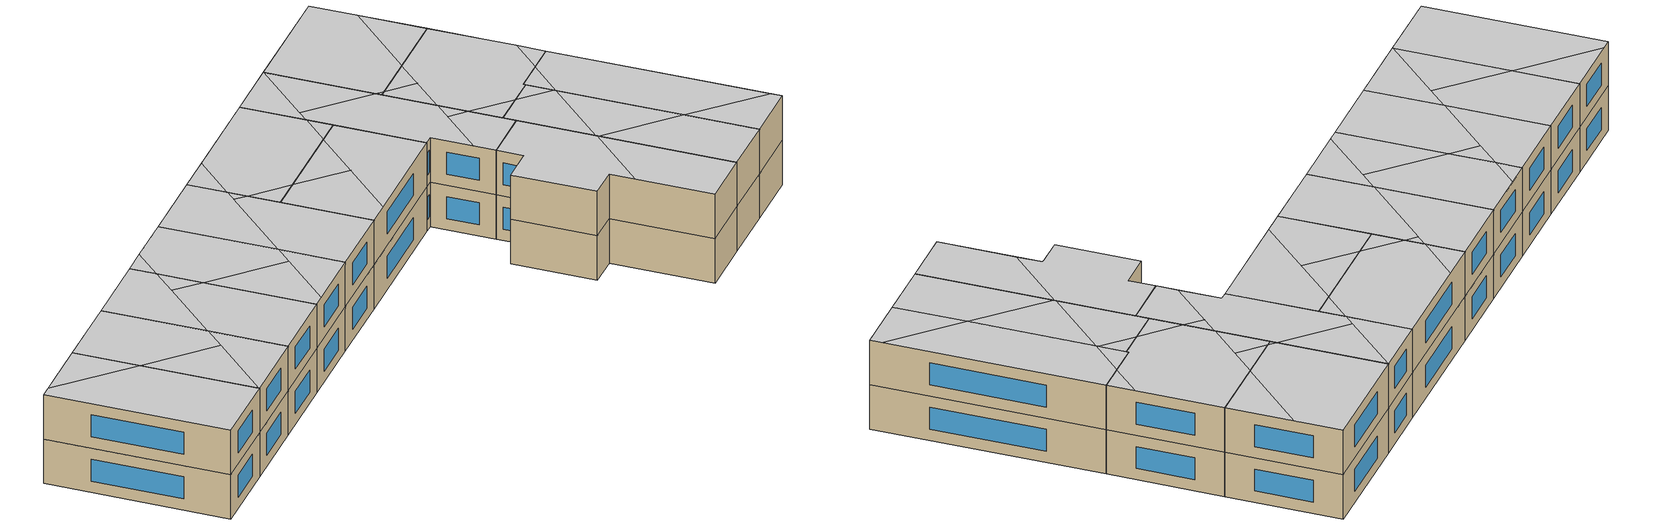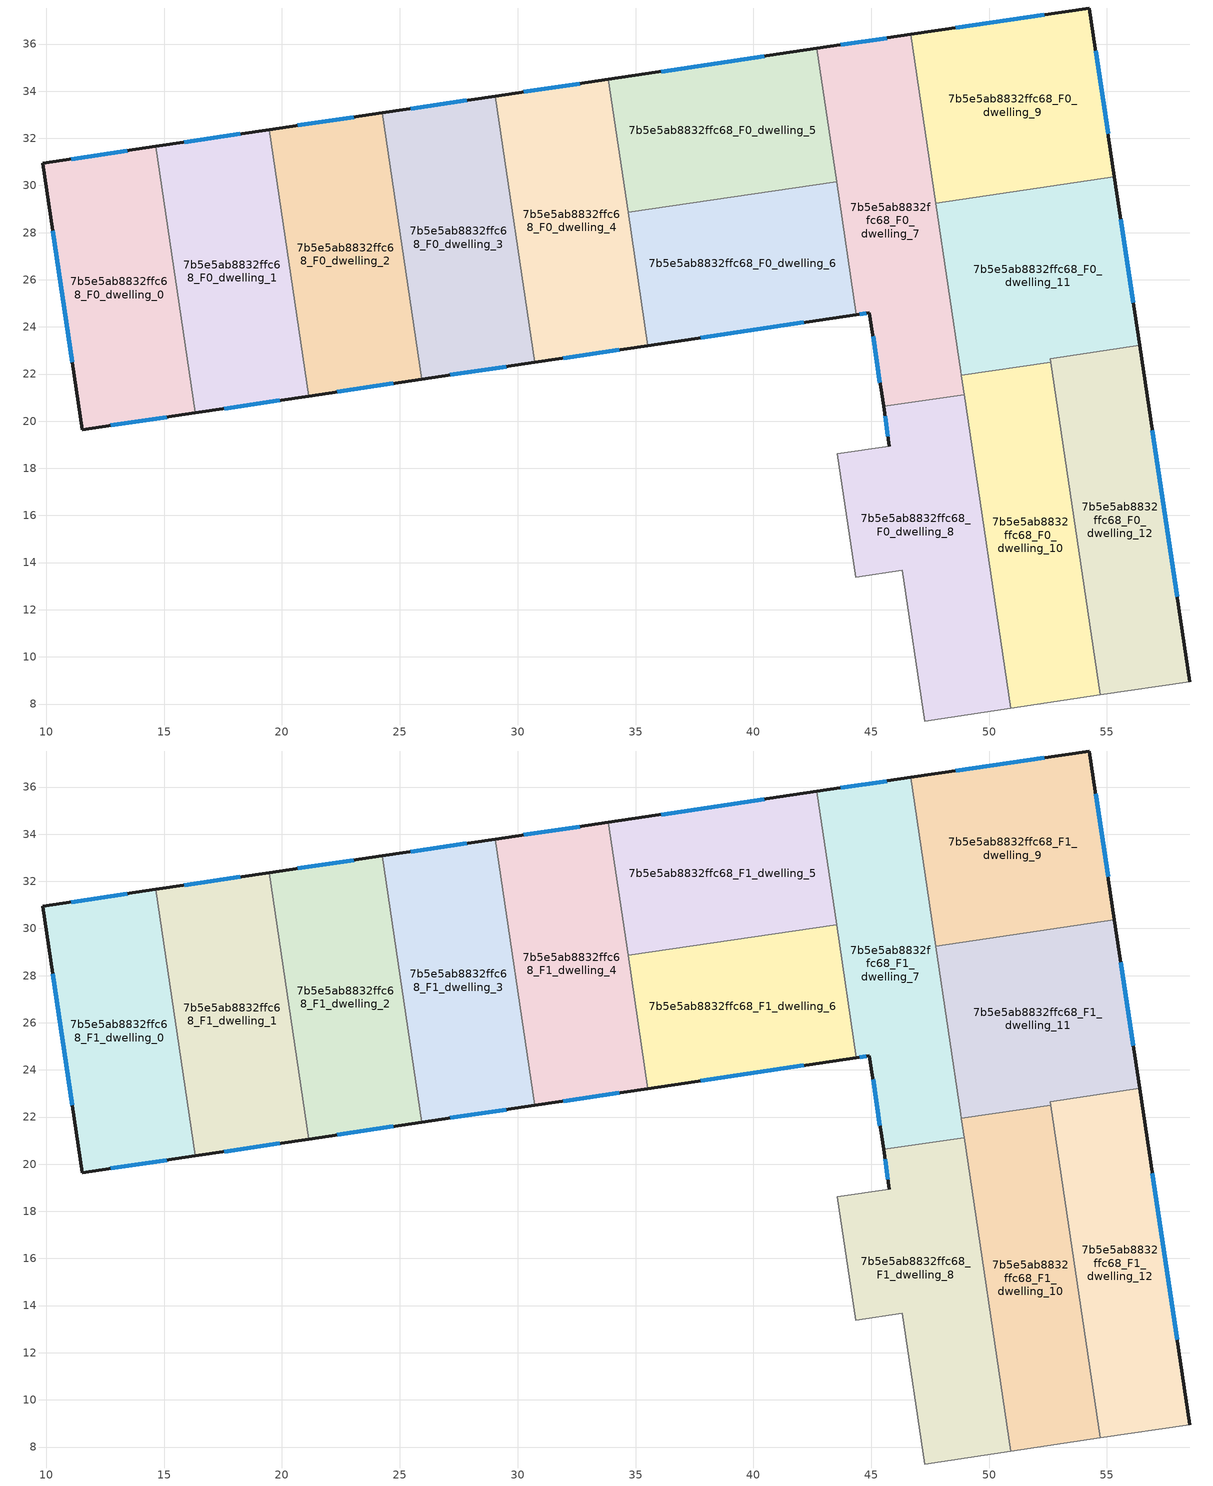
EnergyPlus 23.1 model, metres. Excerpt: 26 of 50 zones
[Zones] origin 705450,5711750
7b5e5ab8832ffc68_F0_dwelling_0
 floor ground (EU_floor_Construction): 14.65,31.66 16.33,20.35 11.53,19.64 9.85,30.94 z0
 wall outside (EU_wall_Construction): 14.65,31.66 9.85,30.94 11.53,19.64 16.33,20.35 z0:3
 wall to 7b5e5ab8832ffc68_F0_dwelling_1 (EU_wall_Construction): 16.33,20.35 14.65,31.66 z0:3
 window (EU_Window_Construction): 12.74,19.82 15.11,20.17 / 10.27,28.09 11.1,22.5 / 13.44,31.47 11.06,31.12 z0.76:2.24
7b5e5ab8832ffc68_F0_dwelling_1
 floor ground (EU_floor_Construction): 19.45,32.37 21.13,21.07 16.33,20.35 14.65,31.66 z0
 wall outside (EU_wall_Construction): 16.33,20.35 21.13,21.07 / 19.45,32.37 14.65,31.66 z0:3
 wall to 7b5e5ab8832ffc68_F0_dwelling_2 (EU_wall_Construction): 21.13,21.07 19.45,32.37 z0:3
 window (EU_Window_Construction): 17.54,20.53 19.91,20.89 / 18.24,32.19 15.86,31.84 z0.76:2.24
7b5e5ab8832ffc68_F0_dwelling_10
 floor ground (EU_floor_Construction): 52.61,22.51 54.71,8.38 50.91,7.82 48.82,21.95 z0
 wall adiabatic (EU_wall_Construction): 50.91,7.82 54.71,8.38 z0:3
 wall to 7b5e5ab8832ffc68_F0_dwelling_8 (EU_wall_Construction): 48.94,21.13 50.91,7.82 z0:3
 wall to 7b5e5ab8832ffc68_F0_dwelling_11 (EU_wall_Construction): 52.61,22.51 48.82,21.95 z0:3
 wall to 7b5e5ab8832ffc68_F0_dwelling_12 (EU_wall_Construction): 54.71,8.38 52.61,22.51 z0:3
 wall to 7b5e5ab8832ffc68_F0_dwelling_7 (EU_wall_Construction): 48.82,21.95 48.94,21.13 z0:3
7b5e5ab8832ffc68_F0_dwelling_11
 floor ground (EU_floor_Construction): 55.32,30.38 56.39,23.22 52.59,22.66 52.61,22.51 48.82,21.95 47.73,29.25 z0
 wall outside (EU_wall_Construction): 56.39,23.22 55.32,30.38 z0:3
 wall to 7b5e5ab8832ffc68_F0_dwelling_12 (EU_wall_Construction): 52.61,22.51 52.59,22.66 56.39,23.22 z0:3
 wall to 7b5e5ab8832ffc68_F0_dwelling_7 (EU_wall_Construction): 47.74,29.25 48.79,22.12 / 48.79,22.11 48.82,21.95 z0:3
 wall to 7b5e5ab8832ffc68_F0_dwelling_9 (EU_wall_Construction): 55.32,30.38 47.73,29.25 z0:3
 window (EU_Window_Construction): 56.12,25.03 55.59,28.57 z0.76:2.24
7b5e5ab8832ffc68_F0_dwelling_12
 floor ground (EU_floor_Construction): 56.39,23.22 58.52,8.95 54.71,8.38 52.59,22.66 z0
 wall outside (EU_wall_Construction): 58.52,8.95 56.39,23.22 z0:3
 wall adiabatic (EU_wall_Construction): 54.71,8.38 58.52,8.95 z0:3
 window (EU_Window_Construction): 57.98,12.56 56.93,19.61 z0.76:2.24
7b5e5ab8832ffc68_F0_dwelling_2
 floor ground (EU_floor_Construction): 24.25,33.08 25.93,21.78 21.13,21.07 19.45,32.37 z0
 wall outside (EU_wall_Construction): 21.13,21.07 25.93,21.78 / 24.25,33.08 19.45,32.37 z0:3
 wall to 7b5e5ab8832ffc68_F0_dwelling_3 (EU_wall_Construction): 25.93,21.78 24.25,33.08 z0:3
 window (EU_Window_Construction): 22.34,21.25 24.71,21.6 / 23.04,32.9 20.66,32.55 z0.76:2.24
7b5e5ab8832ffc68_F0_dwelling_3
 floor ground (EU_floor_Construction): 29.05,33.79 30.73,22.49 25.93,21.78 24.25,33.08 z0
 wall outside (EU_wall_Construction): 25.93,21.78 30.73,22.49 / 29.05,33.79 24.25,33.08 z0:3
 wall to 7b5e5ab8832ffc68_F0_dwelling_4 (EU_wall_Construction): 30.73,22.49 29.05,33.79 z0:3
 window (EU_Window_Construction): 27.14,21.96 29.51,22.31 / 27.84,33.61 25.46,33.26 z0.76:2.24
7b5e5ab8832ffc68_F0_dwelling_4
 floor ground (EU_floor_Construction): 33.85,34.5 35.53,23.21 30.73,22.49 29.05,33.79 z0
 wall outside (EU_wall_Construction): 30.73,22.49 35.53,23.21 / 33.85,34.5 29.05,33.79 z0:3
 wall to 7b5e5ab8832ffc68_F0_dwelling_6 (EU_wall_Construction): 35.53,23.21 34.69,28.86 z0:3
 wall to 7b5e5ab8832ffc68_F0_dwelling_5 (EU_wall_Construction): 34.69,28.86 33.85,34.5 z0:3
 window (EU_Window_Construction): 31.94,22.67 34.32,23.03 / 32.64,34.32 30.27,33.97 z0.76:2.24
7b5e5ab8832ffc68_F0_dwelling_5
 floor ground (EU_floor_Construction): 42.69,35.82 43.53,30.17 34.69,28.86 33.85,34.5 z0
 wall outside (EU_wall_Construction): 42.69,35.82 33.85,34.5 z0:3
 wall to 7b5e5ab8832ffc68_F0_dwelling_6 (EU_wall_Construction): 34.69,28.86 43.53,30.17 z0:3
 wall to 7b5e5ab8832ffc68_F0_dwelling_7 (EU_wall_Construction): 43.53,30.17 42.69,35.82 z0:3
 window (EU_Window_Construction): 40.46,35.48 36.09,34.84 z0.76:2.24
7b5e5ab8832ffc68_F0_dwelling_6
 floor ground (EU_floor_Construction): 43.53,30.17 44.37,24.52 35.53,23.21 34.69,28.86 z0
 wall outside (EU_wall_Construction): 35.53,23.21 44.37,24.52 z0:3
 wall to 7b5e5ab8832ffc68_F0_dwelling_7 (EU_wall_Construction): 44.37,24.52 43.53,30.17 z0:3
 window (EU_Window_Construction): 37.76,23.54 42.14,24.19 z0.76:2.24
7b5e5ab8832ffc68_F0_dwelling_7
 floor ground (EU_floor_Construction): 46.67,36.41 48.94,21.13 45.52,20.62 44.93,24.6 44.37,24.52 42.69,35.82 z0
 wall outside (EU_wall_Construction): 44.37,24.52 44.93,24.6 45.52,20.62 / 46.67,36.41 42.69,35.82 z0:3
 wall to 7b5e5ab8832ffc68_F0_dwelling_8 (EU_wall_Construction): 45.52,20.62 48.94,21.13 z0:3
 wall to 7b5e5ab8832ffc68_F0_dwelling_9 (EU_wall_Construction): 47.73,29.25 46.67,36.41 z0:3
 window (EU_Window_Construction): 45.08,23.6 45.37,21.63 / 44.51,24.54 44.79,24.58 / 45.67,36.26 43.7,35.96 z0.76:2.24
7b5e5ab8832ffc68_F0_dwelling_8
 floor ground (EU_floor_Construction): 48.94,21.13 50.91,7.82 47.26,7.28 46.31,13.68 44.34,13.39 43.56,18.62 45.77,18.95 45.52,20.62 z0
 wall outside (EU_wall_Construction): 45.52,20.62 45.77,18.95 z0:3
 wall adiabatic (EU_wall_Construction): 45.77,18.95 43.56,18.62 44.34,13.39 46.31,13.68 47.26,7.28 50.91,7.82 z0:3
 window (EU_Window_Construction): 45.59,20.2 45.71,19.37 z0.76:2.24
7b5e5ab8832ffc68_F0_dwelling_9
 floor ground (EU_floor_Construction): 54.25,37.53 55.32,30.38 47.73,29.25 46.67,36.41 z0
 wall outside (EU_wall_Construction): 55.32,30.38 54.25,37.53 46.67,36.41 z0:3
 window (EU_Window_Construction): 55.05,32.19 54.52,35.72 / 52.34,37.25 48.59,36.69 z0.76:2.24
7b5e5ab8832ffc68_F1_dwelling_0
 floor to 7b5e5ab8832ffc68_F0_dwelling_0 (EU_floor_Construction): 14.65,31.66 16.33,20.35 11.53,19.64 9.85,30.94 z3
 wall outside (EU_wall_Construction): 14.65,31.66 9.85,30.94 11.53,19.64 16.33,20.35 z3:6
 wall to 7b5e5ab8832ffc68_F1_dwelling_1 (EU_wall_Construction): 16.33,20.35 14.65,31.66 z3:6
 window (EU_Window_Construction): 12.74,19.82 15.11,20.17 / 10.27,28.09 11.1,22.5 / 13.44,31.47 11.06,31.12 z3.76:5.24
 ceiling to 7b5e5ab8832ffc68_F2_dwelling_10 (EU_floor_Construction): 16.28,20.35 16.32,20.41 15.26,27.57 10.57,31.05 9.85,30.94 11.53,19.64 z6
 ceiling to 7b5e5ab8832ffc68_F2_dwelling_11 (EU_floor_Construction): 15.26,27.57 14.65,31.66 10.57,31.05 z6
7b5e5ab8832ffc68_F1_dwelling_1
 floor to 7b5e5ab8832ffc68_F0_dwelling_1 (EU_floor_Construction): 19.45,32.37 21.13,21.07 16.33,20.35 14.65,31.66 z3
 wall outside (EU_wall_Construction): 16.33,20.35 21.13,21.07 / 19.45,32.37 14.65,31.66 z3:6
 wall to 7b5e5ab8832ffc68_F1_dwelling_2 (EU_wall_Construction): 21.13,21.07 19.45,32.37 z3:6
 window (EU_Window_Construction): 17.54,20.53 19.91,20.89 / 18.24,32.19 15.86,31.84 z3.76:5.24
 ceiling to 7b5e5ab8832ffc68_F2_dwelling_11 (EU_floor_Construction): 19.37,24.52 20.41,25.92 19.45,32.37 14.65,31.66 15.26,27.57 z6
 ceiling to 7b5e5ab8832ffc68_F2_dwelling_10 (EU_floor_Construction): 16.32,20.41 19.37,24.52 15.26,27.57 z6
 ceiling to 7b5e5ab8832ffc68_F2_dwelling_8 (EU_floor_Construction): 21.13,21.07 20.41,25.92 16.32,20.41 16.33,20.35 z6
7b5e5ab8832ffc68_F1_dwelling_10
 floor to 7b5e5ab8832ffc68_F0_dwelling_10 (EU_floor_Construction): 52.61,22.51 54.71,8.38 50.91,7.82 48.82,21.95 z3
 wall adiabatic (EU_wall_Construction): 50.91,7.82 54.71,8.38 z3:6
 wall to 7b5e5ab8832ffc68_F1_dwelling_8 (EU_wall_Construction): 48.94,21.13 50.91,7.82 z3:6
 wall to 7b5e5ab8832ffc68_F1_dwelling_11 (EU_wall_Construction): 52.61,22.51 48.82,21.95 z3:6
 wall to 7b5e5ab8832ffc68_F1_dwelling_12 (EU_wall_Construction): 54.71,8.38 52.61,22.51 z3:6
 wall to 7b5e5ab8832ffc68_F1_dwelling_7 (EU_wall_Construction): 48.82,21.95 48.94,21.13 z3:6
 ceiling to 7b5e5ab8832ffc68_F2_dwelling_0 (EU_floor_Construction): 54.71,8.38 54.04,12.92 49.68,16.15 50.91,7.82 z6
 ceiling to 7b5e5ab8832ffc68_F2_dwelling_1 (EU_floor_Construction): 54.04,12.92 52.89,20.66 49.66,16.3 49.68,16.15 z6
 ceiling adiabatic (EU_roof_Construction): 49.66,16.3 52.89,20.66 52.87,20.79 50.9,22.25 48.82,21.95 z6
 ceiling to 7b5e5ab8832ffc68_F2_dwelling_3 (EU_floor_Construction): 52.87,20.79 52.61,22.51 50.9,22.25 z6
7b5e5ab8832ffc68_F1_dwelling_11
 floor to 7b5e5ab8832ffc68_F0_dwelling_11 (EU_floor_Construction): 55.32,30.38 56.39,23.22 52.59,22.66 52.61,22.51 48.82,21.95 47.73,29.25 z3
 wall outside (EU_wall_Construction): 56.39,23.22 55.32,30.38 z3:6
 wall to 7b5e5ab8832ffc68_F1_dwelling_12 (EU_wall_Construction): 52.61,22.51 52.59,22.66 56.39,23.22 z3:6
 wall to 7b5e5ab8832ffc68_F1_dwelling_7 (EU_wall_Construction): 47.74,29.25 48.79,22.12 / 48.79,22.11 48.82,21.95 z3:6
 wall to 7b5e5ab8832ffc68_F1_dwelling_9 (EU_wall_Construction): 55.32,30.38 47.73,29.25 z3:6
 window (EU_Window_Construction): 56.12,25.03 55.59,28.57 z3.76:5.24
 ceiling to 7b5e5ab8832ffc68_F2_dwelling_3 (EU_floor_Construction): 54.59,22.95 56.12,25.01 55.32,30.38 51.09,29.75 48.23,25.9 48.51,24.03 50.9,22.25 52.61,22.51 52.59,22.66 z6
 ceiling to 7b5e5ab8832ffc68_F2_dwelling_4 (EU_floor_Construction): 48.24,25.9 49.83,28.05 48.12,29.31 47.74,29.25 z6
 ceiling to 7b5e5ab8832ffc68_F2_dwelling_2 (EU_floor_Construction): 50.9,22.25 48.51,24.03 48.82,21.95 z6
 ceiling to 7b5e5ab8832ffc68_F2_dwelling_1 (EU_floor_Construction): 56.39,23.22 56.12,25.01 54.59,22.95 z6
 ceiling to 7b5e5ab8832ffc68_F2_dwelling_5 (EU_floor_Construction): 49.83,28.05 51.09,29.75 48.12,29.31 z6
7b5e5ab8832ffc68_F1_dwelling_12
 floor to 7b5e5ab8832ffc68_F0_dwelling_12 (EU_floor_Construction): 56.39,23.22 58.52,8.95 54.71,8.38 52.59,22.66 z3
 wall outside (EU_wall_Construction): 58.52,8.95 56.39,23.22 z3:6
 wall adiabatic (EU_wall_Construction): 54.71,8.38 58.52,8.95 z3:6
 window (EU_Window_Construction): 57.98,12.56 56.93,19.61 z3.76:5.24
 ceiling to 7b5e5ab8832ffc68_F2_dwelling_1 (EU_floor_Construction): 58.41,9.68 56.39,23.22 54.59,22.95 52.89,20.66 54.04,12.92 z6
 ceiling to 7b5e5ab8832ffc68_F2_dwelling_0 (EU_floor_Construction): 58.52,8.95 58.41,9.68 54.04,12.92 54.71,8.38 z6
 ceiling to 7b5e5ab8832ffc68_F2_dwelling_3 (EU_floor_Construction): 52.95,20.74 54.59,22.95 52.59,22.66 52.61,22.51 52.87,20.79 z6
7b5e5ab8832ffc68_F1_dwelling_2
 floor to 7b5e5ab8832ffc68_F0_dwelling_2 (EU_floor_Construction): 24.25,33.08 25.93,21.78 21.13,21.07 19.45,32.37 z3
 wall outside (EU_wall_Construction): 21.13,21.07 25.93,21.78 / 24.25,33.08 19.45,32.37 z3:6
 wall to 7b5e5ab8832ffc68_F1_dwelling_3 (EU_wall_Construction): 25.93,21.78 24.25,33.08 z3:6
 window (EU_Window_Construction): 22.34,21.25 24.71,21.6 / 23.04,32.9 20.66,32.55 z3.76:5.24
 ceiling to 7b5e5ab8832ffc68_F2_dwelling_8 (EU_floor_Construction): 25.93,21.78 24.91,28.63 23.3,29.82 20.41,25.92 21.13,21.07 z6
 ceiling to 7b5e5ab8832ffc68_F2_dwelling_9 (EU_floor_Construction): 24.91,28.63 24.5,31.43 23.3,29.82 z6
 ceiling adiabatic (EU_roof_Construction): 20.41,25.92 24.5,31.43 24.25,33.08 19.45,32.37 z6
7b5e5ab8832ffc68_F1_dwelling_3
 floor to 7b5e5ab8832ffc68_F0_dwelling_3 (EU_floor_Construction): 29.05,33.79 30.73,22.49 25.93,21.78 24.25,33.08 z3
 wall outside (EU_wall_Construction): 25.93,21.78 30.73,22.49 / 29.05,33.79 24.25,33.08 z3:6
 wall to 7b5e5ab8832ffc68_F1_dwelling_4 (EU_wall_Construction): 30.73,22.49 29.05,33.79 z3:6
 window (EU_Window_Construction): 27.14,21.96 29.51,22.31 / 27.84,33.61 25.46,33.26 z3.76:5.24
 ceiling to 7b5e5ab8832ffc68_F2_dwelling_9 (EU_floor_Construction): 29.28,25.39 30.13,26.54 29.05,33.79 25.9,33.32 24.5,31.43 24.91,28.63 z6
 ceiling to 7b5e5ab8832ffc68_F2_dwelling_8 (EU_floor_Construction): 26.68,21.89 29.28,25.39 24.91,28.63 25.93,21.78 z6
 ceiling adiabatic (EU_roof_Construction): 24.5,31.43 25.9,33.32 24.25,33.08 z6
 ceiling to 7b5e5ab8832ffc68_F2_dwelling_6 (EU_floor_Construction): 30.73,22.49 30.13,26.54 26.68,21.89 z6
7b5e5ab8832ffc68_F1_dwelling_4
 floor to 7b5e5ab8832ffc68_F0_dwelling_4 (EU_floor_Construction): 33.85,34.5 35.53,23.21 30.73,22.49 29.05,33.79 z3
 wall outside (EU_wall_Construction): 30.73,22.49 35.53,23.21 / 33.85,34.5 29.05,33.79 z3:6
 wall to 7b5e5ab8832ffc68_F1_dwelling_6 (EU_wall_Construction): 35.53,23.21 34.69,28.86 z3:6
 wall to 7b5e5ab8832ffc68_F1_dwelling_5 (EU_wall_Construction): 34.69,28.86 33.85,34.5 z3:6
 window (EU_Window_Construction): 31.94,22.67 34.32,23.03 / 32.64,34.32 30.27,33.97 z3.76:5.24
 ceiling to 7b5e5ab8832ffc68_F2_dwelling_6 (EU_floor_Construction): 35.53,23.21 34.39,30.86 33.71,31.37 30.13,26.54 30.73,22.49 z6
 ceiling to 7b5e5ab8832ffc68_F2_dwelling_9 (EU_floor_Construction): 30.13,26.54 34.22,32.05 33.85,34.5 29.05,33.79 z6
 ceiling to 7b5e5ab8832ffc68_F2_dwelling_7 (EU_floor_Construction): 34.39,30.86 34.22,32.05 33.71,31.37 z6
7b5e5ab8832ffc68_F1_dwelling_5
 floor to 7b5e5ab8832ffc68_F0_dwelling_5 (EU_floor_Construction): 42.69,35.82 43.53,30.17 34.69,28.86 33.85,34.5 z3
 wall outside (EU_wall_Construction): 42.69,35.82 33.85,34.5 z3:6
 wall to 7b5e5ab8832ffc68_F1_dwelling_6 (EU_wall_Construction): 34.69,28.86 43.53,30.17 z3:6
 wall to 7b5e5ab8832ffc68_F1_dwelling_7 (EU_wall_Construction): 43.53,30.17 42.69,35.82 z3:6
 window (EU_Window_Construction): 40.46,35.48 36.09,34.84 z3.76:5.24
 ceiling to 7b5e5ab8832ffc68_F2_dwelling_7 (EU_floor_Construction): 41.89,29.92 43.29,31.81 42.69,35.82 36.3,34.87 34.22,32.05 34.39,30.86 36.69,29.15 z6
 ceiling adiabatic (EU_roof_Construction): 36.69,29.15 34.39,30.86 34.69,28.86 z6
 ceiling to 7b5e5ab8832ffc68_F2_dwelling_9 (EU_floor_Construction): 34.22,32.05 36.3,34.87 33.85,34.5 z6
 ceiling to 7b5e5ab8832ffc68_F2_dwelling_4 (EU_floor_Construction): 43.53,30.17 43.29,31.81 41.89,29.92 z6
7b5e5ab8832ffc68_F1_dwelling_6
 floor to 7b5e5ab8832ffc68_F0_dwelling_6 (EU_floor_Construction): 43.53,30.17 44.37,24.52 35.53,23.21 34.69,28.86 z3
 wall outside (EU_wall_Construction): 35.53,23.21 44.37,24.52 z3:6
 wall to 7b5e5ab8832ffc68_F1_dwelling_7 (EU_wall_Construction): 44.37,24.52 43.53,30.17 z3:6
 window (EU_Window_Construction): 37.76,23.54 42.14,24.19 z3.76:5.24
 ceiling to 7b5e5ab8832ffc68_F2_dwelling_4 (EU_floor_Construction): 44.37,24.52 43.53,30.17 41.89,29.92 37.08,23.44 z6
 ceiling to 7b5e5ab8832ffc68_F2_dwelling_6 (EU_floor_Construction): 37.08,23.44 39.68,26.94 36.69,29.15 34.69,28.86 35.53,23.21 z6
 ceiling to 7b5e5ab8832ffc68_F2_dwelling_7 (EU_floor_Construction): 39.68,26.94 41.89,29.92 36.69,29.15 z6
7b5e5ab8832ffc68_F1_dwelling_7
 floor to 7b5e5ab8832ffc68_F0_dwelling_7 (EU_floor_Construction): 46.67,36.41 48.94,21.13 45.52,20.62 44.93,24.6 44.37,24.52 42.69,35.82 z3
 wall outside (EU_wall_Construction): 44.37,24.52 44.93,24.6 45.52,20.62 / 46.67,36.41 42.69,35.82 z3:6
 wall to 7b5e5ab8832ffc68_F1_dwelling_8 (EU_wall_Construction): 45.52,20.62 48.94,21.13 z3:6
 wall to 7b5e5ab8832ffc68_F1_dwelling_9 (EU_wall_Construction): 47.73,29.25 46.67,36.41 z3:6
 window (EU_Window_Construction): 45.08,23.6 45.37,21.63 / 44.51,24.54 44.79,24.58 / 45.67,36.26 43.7,35.96 z3.76:5.24
 ceiling to 7b5e5ab8832ffc68_F2_dwelling_4 (EU_floor_Construction): 45.32,21.97 48.24,25.9 47.68,29.64 43.81,32.51 43.29,31.81 44.37,24.52 44.93,24.6 z6
 ceiling to 7b5e5ab8832ffc68_F2_dwelling_5 (EU_floor_Construction): 47.68,29.64 46.68,36.37 43.81,32.51 z6
 ceiling to 7b5e5ab8832ffc68_F2_dwelling_7 (EU_floor_Construction): 43.29,31.81 46.68,36.37 46.67,36.41 42.69,35.82 z6
 ceiling to 7b5e5ab8832ffc68_F2_dwelling_3 (EU_floor_Construction): 48.51,24.03 48.23,25.9 47.44,24.82 z6
 ceiling to 7b5e5ab8832ffc68_F2_dwelling_2 (EU_floor_Construction): 48.94,21.13 48.82,21.95 48.51,24.03 47.44,24.82 45.32,21.97 45.52,20.62 z6
7b5e5ab8832ffc68_F1_dwelling_8
 floor to 7b5e5ab8832ffc68_F0_dwelling_8 (EU_floor_Construction): 48.94,21.13 50.91,7.82 47.26,7.28 46.31,13.68 44.34,13.39 43.56,18.62 45.77,18.95 45.52,20.62 z3
 wall outside (EU_wall_Construction): 45.52,20.62 45.77,18.95 z3:6
 wall adiabatic (EU_wall_Construction): 45.77,18.95 43.56,18.62 44.34,13.39 46.31,13.68 47.26,7.28 50.91,7.82 z3:6
 window (EU_Window_Construction): 45.59,20.2 45.71,19.37 z3.76:5.24
 ceiling to 7b5e5ab8832ffc68_F2_dwelling_2 (EU_floor_Construction): 46.54,12.1 49.66,16.3 48.94,21.13 45.52,20.62 45.77,18.95 43.56,18.62 44.34,13.39 46.31,13.68 z6
 ceiling to 7b5e5ab8832ffc68_F2_dwelling_0 (EU_floor_Construction): 50.91,7.82 49.68,16.16 49.6,16.22 46.54,12.1 47.26,7.28 z6
7b5e5ab8832ffc68_F1_dwelling_9
 floor to 7b5e5ab8832ffc68_F0_dwelling_9 (EU_floor_Construction): 54.25,37.53 55.32,30.38 47.73,29.25 46.67,36.41 z3
 wall outside (EU_wall_Construction): 55.32,30.38 54.25,37.53 46.67,36.41 z3:6
 window (EU_Window_Construction): 55.05,32.19 54.52,35.72 / 52.34,37.25 48.59,36.69 z3.76:5.24
 ceiling to 7b5e5ab8832ffc68_F2_dwelling_5 (EU_floor_Construction): 51.09,29.75 54.69,34.61 54.25,37.53 46.7,36.41 46.68,36.37 47.68,29.64 48.12,29.31 z6
 ceiling to 7b5e5ab8832ffc68_F2_dwelling_3 (EU_floor_Construction): 55.32,30.38 54.69,34.61 51.09,29.75 z6
 ceiling to 7b5e5ab8832ffc68_F2_dwelling_4 (EU_floor_Construction): 48.12,29.31 47.68,29.64 47.74,29.25 z6
[Building]
EU S2 Campaign: North Axis=0; Terrain=City; Solar Distribution=FullExterior
[Site:Location]
London: Latitude=51.5; Longitude=-0.5; Time Zone=0; Elevation=25
[SizingPeriod:WeatherFileDays]
AnnualSizingPeriod: Begin Month=1; Begin Day of Month=1; End Month=12; End Day of Month=31; Day of Week for Start Day=Monday; Use Weather File Daylight Saving Period=No; Use Weather File Rain and Snow Indicators=No
[MATERIAL]
EU_InternalMass_Material: Roughness=MediumRough; Thickness=0.1; Conductivity=1; Density=1800; Specific Heat=900; Thermal Absorptance=0.9; Solar Absorptance=0.7; Visible Absorptance=0.7
[MATERIAL:NOMASS] Roughness=MediumRough; Thermal Absorptance=0.9; Solar Absorptance=0.7; Visible Absorptance=0.7
Name | Thermal Resistance
EU_wall_NoMass | 0.655885
EU_roof_NoMass | 2.70553
EU_floor_NoMass | 2.16442
[WINDOWMATERIAL:SIMPLEGLAZINGSYSTEM]
EU_Window_SimpleGlazing: UFactor=2.91071; Solar Heat Gain Coefficient=0.76; Visible Transmittance=0.76
[CONSTRUCTION]
EU_wall_Construction: EU_wall_NoMass
EU_roof_Construction: EU_roof_NoMass
EU_floor_Construction: EU_floor_NoMass
EU_Window_Construction: EU_Window_SimpleGlazing
EU_InternalMass_Construction: EU_InternalMass_Material
[ZONE] Type=1; Multiplier=1; Ceiling Height=autocalculate; Floor Area=autocalculate; Part of Total Floor Area=Yes
Name | Volume
7b5e5ab8832ffc68_F0_dwelling_0; 7b5e5ab8832ffc68_F1_dwelling_0 | 166.33
7b5e5ab8832ffc68_F0_dwelling_1; 7b5e5ab8832ffc68_F1_dwelling_1 | 166.328
7b5e5ab8832ffc68_F0_dwelling_10; 7b5e5ab8832ffc68_F1_dwelling_10 | 164.287
7b5e5ab8832ffc68_F0_dwelling_11; 7b5e5ab8832ffc68_F1_dwelling_11 | 168.292
7b5e5ab8832ffc68_F0_dwelling_12; 7b5e5ab8832ffc68_F1_dwelling_12 | 166.333
7b5e5ab8832ffc68_F0_dwelling_2; 7b5e5ab8832ffc68_F1_dwelling_2 | 166.296
7b5e5ab8832ffc68_F0_dwelling_3; 7b5e5ab8832ffc68_F1_dwelling_3 | 166.324
7b5e5ab8832ffc68_F0_dwelling_4; 7b5e5ab8832ffc68_F1_dwelling_4 | 166.315
7b5e5ab8832ffc68_F0_dwelling_5; 7b5e5ab8832ffc68_F1_dwelling_5 | 153.13
7b5e5ab8832ffc68_F0_dwelling_6; 7b5e5ab8832ffc68_F1_dwelling_6 | 153.119
7b5e5ab8832ffc68_F0_dwelling_7; 7b5e5ab8832ffc68_F1_dwelling_7 | 179.528
7b5e5ab8832ffc68_F0_dwelling_8; 7b5e5ab8832ffc68_F1_dwelling_8 | 179.523
7b5e5ab8832ffc68_F0_dwelling_9; 7b5e5ab8832ffc68_F1_dwelling_9 | 166.325
[INTERNALMASS] Construction=EU_InternalMass_Construction
Name | Zone or ZoneList | Surface Area
7b5e5ab8832ffc68_F0_dwelling_0_EU_InternalMass | 7b5e5ab8832ffc68_F0_dwelling_0 | 55.4435
7b5e5ab8832ffc68_F0_dwelling_1_EU_InternalMass | 7b5e5ab8832ffc68_F0_dwelling_1 | 55.4426
7b5e5ab8832ffc68_F0_dwelling_2_EU_InternalMass | 7b5e5ab8832ffc68_F0_dwelling_2 | 55.4318
7b5e5ab8832ffc68_F0_dwelling_3_EU_InternalMass | 7b5e5ab8832ffc68_F0_dwelling_3 | 55.4415
7b5e5ab8832ffc68_F0_dwelling_4_EU_InternalMass | 7b5e5ab8832ffc68_F0_dwelling_4 | 55.4382
7b5e5ab8832ffc68_F0_dwelling_5_EU_InternalMass | 7b5e5ab8832ffc68_F0_dwelling_5 | 51.0431
7b5e5ab8832ffc68_F0_dwelling_6_EU_InternalMass | 7b5e5ab8832ffc68_F0_dwelling_6 | 51.0427
7b5e5ab8832ffc68_F0_dwelling_7_EU_InternalMass | 7b5e5ab8832ffc68_F0_dwelling_7 | 59.8433
7b5e5ab8832ffc68_F0_dwelling_8_EU_InternalMass | 7b5e5ab8832ffc68_F0_dwelling_8 | 59.8426
7b5e5ab8832ffc68_F0_dwelling_9_EU_InternalMass | 7b5e5ab8832ffc68_F0_dwelling_9 | 55.4402
7b5e5ab8832ffc68_F0_dwelling_10_EU_InternalMass | 7b5e5ab8832ffc68_F0_dwelling_10 | 54.7907
7b5e5ab8832ffc68_F0_dwelling_11_EU_InternalMass | 7b5e5ab8832ffc68_F0_dwelling_11 | 56.0977
7b5e5ab8832ffc68_F0_dwelling_12_EU_InternalMass | 7b5e5ab8832ffc68_F0_dwelling_12 | 55.4439
7b5e5ab8832ffc68_F1_dwelling_0_EU_InternalMass | 7b5e5ab8832ffc68_F1_dwelling_0 | 55.4435
7b5e5ab8832ffc68_F1_dwelling_1_EU_InternalMass | 7b5e5ab8832ffc68_F1_dwelling_1 | 55.4426
7b5e5ab8832ffc68_F1_dwelling_2_EU_InternalMass | 7b5e5ab8832ffc68_F1_dwelling_2 | 55.4318
7b5e5ab8832ffc68_F1_dwelling_3_EU_InternalMass | 7b5e5ab8832ffc68_F1_dwelling_3 | 55.4415
7b5e5ab8832ffc68_F1_dwelling_4_EU_InternalMass | 7b5e5ab8832ffc68_F1_dwelling_4 | 55.4382
7b5e5ab8832ffc68_F1_dwelling_5_EU_InternalMass | 7b5e5ab8832ffc68_F1_dwelling_5 | 51.0431
7b5e5ab8832ffc68_F1_dwelling_6_EU_InternalMass | 7b5e5ab8832ffc68_F1_dwelling_6 | 51.0427
7b5e5ab8832ffc68_F1_dwelling_7_EU_InternalMass | 7b5e5ab8832ffc68_F1_dwelling_7 | 59.8433
7b5e5ab8832ffc68_F1_dwelling_8_EU_InternalMass | 7b5e5ab8832ffc68_F1_dwelling_8 | 59.8426
7b5e5ab8832ffc68_F1_dwelling_9_EU_InternalMass | 7b5e5ab8832ffc68_F1_dwelling_9 | 55.4402
7b5e5ab8832ffc68_F1_dwelling_10_EU_InternalMass | 7b5e5ab8832ffc68_F1_dwelling_10 | 54.7907
7b5e5ab8832ffc68_F1_dwelling_11_EU_InternalMass | 7b5e5ab8832ffc68_F1_dwelling_11 | 56.0977
7b5e5ab8832ffc68_F1_dwelling_12_EU_InternalMass | 7b5e5ab8832ffc68_F1_dwelling_12 | 55.4439
[OTHEREQUIPMENT] Fuel Type=Electricity; Design Level Calculation Method=Watts/Area; Power per Zone Floor Area=1; Fraction Latent=0; Fraction Radiant=0; Fraction Lost=0; Carbon Dioxide Generation Rate=0; EndUse Subcategory=EU_Step8_InternalGains
Name | Zone or ZoneList or Space or SpaceList | Schedule
EU_Step8_InternalGain_7b5e5ab8832ffc68_F0_dwelling_0_f000 | 7b5e5ab8832ffc68_F0_dwelling_0 | EU_Step8_GainSchedule_7b5e5ab8832ffc68_F0_dwelling_0_f000
EU_Step8_InternalGain_7b5e5ab8832ffc68_F0_dwelling_1_f000 | 7b5e5ab8832ffc68_F0_dwelling_1 | EU_Step8_GainSchedule_7b5e5ab8832ffc68_F0_dwelling_1_f000
EU_Step8_InternalGain_7b5e5ab8832ffc68_F0_dwelling_2_f000 | 7b5e5ab8832ffc68_F0_dwelling_2 | EU_Step8_GainSchedule_7b5e5ab8832ffc68_F0_dwelling_2_f000
EU_Step8_InternalGain_7b5e5ab8832ffc68_F0_dwelling_3_f000 | 7b5e5ab8832ffc68_F0_dwelling_3 | EU_Step8_GainSchedule_7b5e5ab8832ffc68_F0_dwelling_3_f000
EU_Step8_InternalGain_7b5e5ab8832ffc68_F0_dwelling_4_f000 | 7b5e5ab8832ffc68_F0_dwelling_4 | EU_Step8_GainSchedule_7b5e5ab8832ffc68_F0_dwelling_4_f000
EU_Step8_InternalGain_7b5e5ab8832ffc68_F0_dwelling_5_f000 | 7b5e5ab8832ffc68_F0_dwelling_5 | EU_Step8_GainSchedule_7b5e5ab8832ffc68_F0_dwelling_5_f000
EU_Step8_InternalGain_7b5e5ab8832ffc68_F0_dwelling_6_f000 | 7b5e5ab8832ffc68_F0_dwelling_6 | EU_Step8_GainSchedule_7b5e5ab8832ffc68_F0_dwelling_6_f000
EU_Step8_InternalGain_7b5e5ab8832ffc68_F0_dwelling_7_f000 | 7b5e5ab8832ffc68_F0_dwelling_7 | EU_Step8_GainSchedule_7b5e5ab8832ffc68_F0_dwelling_7_f000
EU_Step8_InternalGain_7b5e5ab8832ffc68_F0_dwelling_8_f000 | 7b5e5ab8832ffc68_F0_dwelling_8 | EU_Step8_GainSchedule_7b5e5ab8832ffc68_F0_dwelling_8_f000
EU_Step8_InternalGain_7b5e5ab8832ffc68_F0_dwelling_9_f000 | 7b5e5ab8832ffc68_F0_dwelling_9 | EU_Step8_GainSchedule_7b5e5ab8832ffc68_F0_dwelling_9_f000
EU_Step8_InternalGain_7b5e5ab8832ffc68_F0_dwelling_10_f000 | 7b5e5ab8832ffc68_F0_dwelling_10 | EU_Step8_GainSchedule_7b5e5ab8832ffc68_F0_dwelling_10_f000
EU_Step8_InternalGain_7b5e5ab8832ffc68_F0_dwelling_11_f000 | 7b5e5ab8832ffc68_F0_dwelling_11 | EU_Step8_GainSchedule_7b5e5ab8832ffc68_F0_dwelling_11_f000
EU_Step8_InternalGain_7b5e5ab8832ffc68_F0_dwelling_12_f000 | 7b5e5ab8832ffc68_F0_dwelling_12 | EU_Step8_GainSchedule_7b5e5ab8832ffc68_F0_dwelling_12_f000
EU_Step8_InternalGain_7b5e5ab8832ffc68_F1_dwelling_0_f000 | 7b5e5ab8832ffc68_F1_dwelling_0 | EU_Step8_GainSchedule_7b5e5ab8832ffc68_F1_dwelling_0_f000
EU_Step8_InternalGain_7b5e5ab8832ffc68_F1_dwelling_1_f000 | 7b5e5ab8832ffc68_F1_dwelling_1 | EU_Step8_GainSchedule_7b5e5ab8832ffc68_F1_dwelling_1_f000
EU_Step8_InternalGain_7b5e5ab8832ffc68_F1_dwelling_2_f000 | 7b5e5ab8832ffc68_F1_dwelling_2 | EU_Step8_GainSchedule_7b5e5ab8832ffc68_F1_dwelling_2_f000
EU_Step8_InternalGain_7b5e5ab8832ffc68_F1_dwelling_3_f000 | 7b5e5ab8832ffc68_F1_dwelling_3 | EU_Step8_GainSchedule_7b5e5ab8832ffc68_F1_dwelling_3_f000
EU_Step8_InternalGain_7b5e5ab8832ffc68_F1_dwelling_4_f000 | 7b5e5ab8832ffc68_F1_dwelling_4 | EU_Step8_GainSchedule_7b5e5ab8832ffc68_F1_dwelling_4_f000
EU_Step8_InternalGain_7b5e5ab8832ffc68_F1_dwelling_5_f000 | 7b5e5ab8832ffc68_F1_dwelling_5 | EU_Step8_GainSchedule_7b5e5ab8832ffc68_F1_dwelling_5_f000
EU_Step8_InternalGain_7b5e5ab8832ffc68_F1_dwelling_6_f000 | 7b5e5ab8832ffc68_F1_dwelling_6 | EU_Step8_GainSchedule_7b5e5ab8832ffc68_F1_dwelling_6_f000
EU_Step8_InternalGain_7b5e5ab8832ffc68_F1_dwelling_7_f000 | 7b5e5ab8832ffc68_F1_dwelling_7 | EU_Step8_GainSchedule_7b5e5ab8832ffc68_F1_dwelling_7_f000
EU_Step8_InternalGain_7b5e5ab8832ffc68_F1_dwelling_8_f000 | 7b5e5ab8832ffc68_F1_dwelling_8 | EU_Step8_GainSchedule_7b5e5ab8832ffc68_F1_dwelling_8_f000
EU_Step8_InternalGain_7b5e5ab8832ffc68_F1_dwelling_9_f000 | 7b5e5ab8832ffc68_F1_dwelling_9 | EU_Step8_GainSchedule_7b5e5ab8832ffc68_F1_dwelling_9_f000
EU_Step8_InternalGain_7b5e5ab8832ffc68_F1_dwelling_10_f000 | 7b5e5ab8832ffc68_F1_dwelling_10 | EU_Step8_GainSchedule_7b5e5ab8832ffc68_F1_dwelling_10_f000
EU_Step8_InternalGain_7b5e5ab8832ffc68_F1_dwelling_11_f000 | 7b5e5ab8832ffc68_F1_dwelling_11 | EU_Step8_GainSchedule_7b5e5ab8832ffc68_F1_dwelling_11_f000
EU_Step8_InternalGain_7b5e5ab8832ffc68_F1_dwelling_12_f000 | 7b5e5ab8832ffc68_F1_dwelling_12 | EU_Step8_GainSchedule_7b5e5ab8832ffc68_F1_dwelling_12_f000
[ZONEVENTILATION:DESIGNFLOWRATE] Schedule=EU_AlwaysOn; Design Flow Rate Calculation Method=AirChanges/Hour; Air Changes per Hour=0.462017; Ventilation Type=Natural; Fan Pressure Rise=0; Fan Total Efficiency=1; Constant Term Coefficient=1; Temperature Term Coefficient=0; Velocity Term Coefficient=0; Velocity Squared Term Coefficient=0; Minimum Indoor Temperature=-100; Maximum Indoor Temperature=100; Delta Temperature=-100; Minimum Outdoor Temperature=-100; Maximum Outdoor Temperature=100; Maximum Wind Speed=40
Name | Zone or ZoneList or Space or SpaceList
EU_ConstantAir_7b5e5ab8832ffc68_F0_dwelling_0 | 7b5e5ab8832ffc68_F0_dwelling_0
EU_ConstantAir_7b5e5ab8832ffc68_F0_dwelling_1 | 7b5e5ab8832ffc68_F0_dwelling_1
EU_ConstantAir_7b5e5ab8832ffc68_F0_dwelling_2 | 7b5e5ab8832ffc68_F0_dwelling_2
EU_ConstantAir_7b5e5ab8832ffc68_F0_dwelling_3 | 7b5e5ab8832ffc68_F0_dwelling_3
EU_ConstantAir_7b5e5ab8832ffc68_F0_dwelling_4 | 7b5e5ab8832ffc68_F0_dwelling_4
EU_ConstantAir_7b5e5ab8832ffc68_F0_dwelling_5 | 7b5e5ab8832ffc68_F0_dwelling_5
EU_ConstantAir_7b5e5ab8832ffc68_F0_dwelling_6 | 7b5e5ab8832ffc68_F0_dwelling_6
EU_ConstantAir_7b5e5ab8832ffc68_F0_dwelling_7 | 7b5e5ab8832ffc68_F0_dwelling_7
EU_ConstantAir_7b5e5ab8832ffc68_F0_dwelling_8 | 7b5e5ab8832ffc68_F0_dwelling_8
EU_ConstantAir_7b5e5ab8832ffc68_F0_dwelling_9 | 7b5e5ab8832ffc68_F0_dwelling_9
EU_ConstantAir_7b5e5ab8832ffc68_F0_dwelling_10 | 7b5e5ab8832ffc68_F0_dwelling_10
EU_ConstantAir_7b5e5ab8832ffc68_F0_dwelling_11 | 7b5e5ab8832ffc68_F0_dwelling_11
EU_ConstantAir_7b5e5ab8832ffc68_F0_dwelling_12 | 7b5e5ab8832ffc68_F0_dwelling_12
EU_ConstantAir_7b5e5ab8832ffc68_F1_dwelling_0 | 7b5e5ab8832ffc68_F1_dwelling_0
EU_ConstantAir_7b5e5ab8832ffc68_F1_dwelling_1 | 7b5e5ab8832ffc68_F1_dwelling_1
EU_ConstantAir_7b5e5ab8832ffc68_F1_dwelling_2 | 7b5e5ab8832ffc68_F1_dwelling_2
EU_ConstantAir_7b5e5ab8832ffc68_F1_dwelling_3 | 7b5e5ab8832ffc68_F1_dwelling_3
EU_ConstantAir_7b5e5ab8832ffc68_F1_dwelling_4 | 7b5e5ab8832ffc68_F1_dwelling_4
EU_ConstantAir_7b5e5ab8832ffc68_F1_dwelling_5 | 7b5e5ab8832ffc68_F1_dwelling_5
EU_ConstantAir_7b5e5ab8832ffc68_F1_dwelling_6 | 7b5e5ab8832ffc68_F1_dwelling_6
EU_ConstantAir_7b5e5ab8832ffc68_F1_dwelling_7 | 7b5e5ab8832ffc68_F1_dwelling_7
EU_ConstantAir_7b5e5ab8832ffc68_F1_dwelling_8 | 7b5e5ab8832ffc68_F1_dwelling_8
EU_ConstantAir_7b5e5ab8832ffc68_F1_dwelling_9 | 7b5e5ab8832ffc68_F1_dwelling_9
EU_ConstantAir_7b5e5ab8832ffc68_F1_dwelling_10 | 7b5e5ab8832ffc68_F1_dwelling_10
EU_ConstantAir_7b5e5ab8832ffc68_F1_dwelling_11 | 7b5e5ab8832ffc68_F1_dwelling_11
EU_ConstantAir_7b5e5ab8832ffc68_F1_dwelling_12 | 7b5e5ab8832ffc68_F1_dwelling_12
[HVACTEMPLATE:THERMOSTAT] Constant Heating Setpoint=20; Constant Cooling Setpoint=50
EU_HeatOnly_7b5e5ab8832ffc68_F0_dwelling_0; EU_HeatOnly_7b5e5ab8832ffc68_F0_dwelling_1; EU_HeatOnly_7b5e5ab8832ffc68_F0_dwelling_2; EU_HeatOnly_7b5e5ab8832ffc68_F0_dwelling_3; EU_HeatOnly_7b5e5ab8832ffc68_F0_dwelling_4; EU_HeatOnly_7b5e5ab8832ffc68_F0_dwelling_5; EU_HeatOnly_7b5e5ab8832ffc68_F0_dwelling_6; EU_HeatOnly_7b5e5ab8832ffc68_F0_dwelling_7; EU_HeatOnly_7b5e5ab8832ffc68_F0_dwelling_8; EU_HeatOnly_7b5e5ab8832ffc68_F0_dwelling_9; EU_HeatOnly_7b5e5ab8832ffc68_F0_dwelling_10; EU_HeatOnly_7b5e5ab8832ffc68_F0_dwelling_11; EU_HeatOnly_7b5e5ab8832ffc68_F0_dwelling_12; EU_HeatOnly_7b5e5ab8832ffc68_F1_dwelling_0; EU_HeatOnly_7b5e5ab8832ffc68_F1_dwelling_1; EU_HeatOnly_7b5e5ab8832ffc68_F1_dwelling_2; EU_HeatOnly_7b5e5ab8832ffc68_F1_dwelling_3; EU_HeatOnly_7b5e5ab8832ffc68_F1_dwelling_4; EU_HeatOnly_7b5e5ab8832ffc68_F1_dwelling_5; EU_HeatOnly_7b5e5ab8832ffc68_F1_dwelling_6; EU_HeatOnly_7b5e5ab8832ffc68_F1_dwelling_7; EU_HeatOnly_7b5e5ab8832ffc68_F1_dwelling_8; EU_HeatOnly_7b5e5ab8832ffc68_F1_dwelling_9; EU_HeatOnly_7b5e5ab8832ffc68_F1_dwelling_10; EU_HeatOnly_7b5e5ab8832ffc68_F1_dwelling_11; EU_HeatOnly_7b5e5ab8832ffc68_F1_dwelling_12; EU_HeatOnly_7b5e5ab8832ffc68_F2_dwelling_0; EU_HeatOnly_7b5e5ab8832ffc68_F2_dwelling_1; EU_HeatOnly_7b5e5ab8832ffc68_F2_dwelling_2; EU_HeatOnly_7b5e5ab8832ffc68_F2_dwelling_3; EU_HeatOnly_7b5e5ab8832ffc68_F2_dwelling_4; EU_HeatOnly_7b5e5ab8832ffc68_F2_dwelling_5; EU_HeatOnly_7b5e5ab8832ffc68_F2_dwelling_6; EU_HeatOnly_7b5e5ab8832ffc68_F2_dwelling_7; EU_HeatOnly_7b5e5ab8832ffc68_F2_dwelling_8; EU_HeatOnly_7b5e5ab8832ffc68_F2_dwelling_9; EU_HeatOnly_7b5e5ab8832ffc68_F2_dwelling_10; EU_HeatOnly_7b5e5ab8832ffc68_F2_dwelling_11; EU_HeatOnly_7b5e5ab8832ffc68_F3_dwelling_0; EU_HeatOnly_7b5e5ab8832ffc68_F3_dwelling_1; EU_HeatOnly_7b5e5ab8832ffc68_F3_dwelling_2; EU_HeatOnly_7b5e5ab8832ffc68_F3_dwelling_3; EU_HeatOnly_7b5e5ab8832ffc68_F3_dwelling_4; EU_HeatOnly_7b5e5ab8832ffc68_F3_dwelling_5; EU_HeatOnly_7b5e5ab8832ffc68_F3_dwelling_6; EU_HeatOnly_7b5e5ab8832ffc68_F3_dwelling_7; EU_HeatOnly_7b5e5ab8832ffc68_F3_dwelling_8; EU_HeatOnly_7b5e5ab8832ffc68_F3_dwelling_9; EU_HeatOnly_7b5e5ab8832ffc68_F3_dwelling_10; EU_HeatOnly_7b5e5ab8832ffc68_F3_dwelling_11
[HVACTEMPLATE:ZONE:IDEALLOADSAIRSYSTEM] System Availability Schedule=EU_AlwaysOn; Maximum Heating Supply Air Temperature=50; Minimum Cooling Supply Air Temperature=13; Maximum Heating Supply Air Humidity Ratio=0.0156; Minimum Cooling Supply Air Humidity Ratio=0.0077; Heating Limit=NoLimit; Cooling Limit=NoLimit; Heating Availability Schedule=EU_AlwaysOn; Cooling Availability Schedule=EU_CoolingOff; Dehumidification Control Type=ConstantSensibleHeatRatio; Cooling Sensible Heat Ratio=0.7; Dehumidification Setpoint=60; Humidification Control Type=None; Humidification Setpoint=30; Outdoor Air Method=None; Outdoor Air Flow Rate per Person=0.00944; Outdoor Air Flow Rate per Zone Floor Area=0; Outdoor Air Flow Rate per Zone=0; Demand Controlled Ventilation Type=None; Outdoor Air Economizer Type=NoEconomizer; Heat Recovery Type=None; Sensible Heat Recovery Effectiveness=0.7; Latent Heat Recovery Effectiveness=0.65
Name | Template Thermostat
7b5e5ab8832ffc68_F0_dwelling_0 | EU_HeatOnly_7b5e5ab8832ffc68_F0_dwelling_0
7b5e5ab8832ffc68_F0_dwelling_1 | EU_HeatOnly_7b5e5ab8832ffc68_F0_dwelling_1
7b5e5ab8832ffc68_F0_dwelling_2 | EU_HeatOnly_7b5e5ab8832ffc68_F0_dwelling_2
7b5e5ab8832ffc68_F0_dwelling_3 | EU_HeatOnly_7b5e5ab8832ffc68_F0_dwelling_3
7b5e5ab8832ffc68_F0_dwelling_4 | EU_HeatOnly_7b5e5ab8832ffc68_F0_dwelling_4
7b5e5ab8832ffc68_F0_dwelling_5 | EU_HeatOnly_7b5e5ab8832ffc68_F0_dwelling_5
7b5e5ab8832ffc68_F0_dwelling_6 | EU_HeatOnly_7b5e5ab8832ffc68_F0_dwelling_6
7b5e5ab8832ffc68_F0_dwelling_7 | EU_HeatOnly_7b5e5ab8832ffc68_F0_dwelling_7
7b5e5ab8832ffc68_F0_dwelling_8 | EU_HeatOnly_7b5e5ab8832ffc68_F0_dwelling_8
7b5e5ab8832ffc68_F0_dwelling_9 | EU_HeatOnly_7b5e5ab8832ffc68_F0_dwelling_9
7b5e5ab8832ffc68_F0_dwelling_10 | EU_HeatOnly_7b5e5ab8832ffc68_F0_dwelling_10
7b5e5ab8832ffc68_F0_dwelling_11 | EU_HeatOnly_7b5e5ab8832ffc68_F0_dwelling_11
7b5e5ab8832ffc68_F0_dwelling_12 | EU_HeatOnly_7b5e5ab8832ffc68_F0_dwelling_12
7b5e5ab8832ffc68_F1_dwelling_0 | EU_HeatOnly_7b5e5ab8832ffc68_F1_dwelling_0
7b5e5ab8832ffc68_F1_dwelling_1 | EU_HeatOnly_7b5e5ab8832ffc68_F1_dwelling_1
7b5e5ab8832ffc68_F1_dwelling_2 | EU_HeatOnly_7b5e5ab8832ffc68_F1_dwelling_2
7b5e5ab8832ffc68_F1_dwelling_3 | EU_HeatOnly_7b5e5ab8832ffc68_F1_dwelling_3
7b5e5ab8832ffc68_F1_dwelling_4 | EU_HeatOnly_7b5e5ab8832ffc68_F1_dwelling_4
7b5e5ab8832ffc68_F1_dwelling_5 | EU_HeatOnly_7b5e5ab8832ffc68_F1_dwelling_5
7b5e5ab8832ffc68_F1_dwelling_6 | EU_HeatOnly_7b5e5ab8832ffc68_F1_dwelling_6
7b5e5ab8832ffc68_F1_dwelling_7 | EU_HeatOnly_7b5e5ab8832ffc68_F1_dwelling_7
7b5e5ab8832ffc68_F1_dwelling_8 | EU_HeatOnly_7b5e5ab8832ffc68_F1_dwelling_8
7b5e5ab8832ffc68_F1_dwelling_9 | EU_HeatOnly_7b5e5ab8832ffc68_F1_dwelling_9
7b5e5ab8832ffc68_F1_dwelling_10 | EU_HeatOnly_7b5e5ab8832ffc68_F1_dwelling_10
7b5e5ab8832ffc68_F1_dwelling_11 | EU_HeatOnly_7b5e5ab8832ffc68_F1_dwelling_11
7b5e5ab8832ffc68_F1_dwelling_12 | EU_HeatOnly_7b5e5ab8832ffc68_F1_dwelling_12
[SIZING:ZONE] Zone Cooling Design Supply Air Temperature Input Method=SupplyAirTemperature; Zone Cooling Design Supply Air Temperature=13; Zone Heating Design Supply Air Temperature Input Method=SupplyAirTemperature; Zone Heating Design Supply Air Temperature=50; Zone Cooling Design Supply Air Humidity Ratio=0.008; Zone Heating Design Supply Air Humidity Ratio=0.008; Cooling Design Air Flow Method=DesignDay; Cooling Design Air Flow Rate=0; Cooling Minimum Air Flow per Zone Floor Area=0.000762; Cooling Minimum Air Flow=0; Cooling Minimum Air Flow Fraction=0.2; Heating Design Air Flow Method=DesignDay; Heating Design Air Flow Rate=0; Heating Maximum Air Flow per Zone Floor Area=0.002032; Heating Maximum Air Flow=0.141576; Heating Maximum Air Flow Fraction=0.3; Account for Dedicated Outdoor Air System=No; Dedicated Outdoor Air System Control Strategy=NeutralSupplyAir; Dedicated Outdoor Air Low Setpoint Temperature for Design=autosize; Dedicated Outdoor Air High Setpoint Temperature for Design=autosize; Zone Load Sizing Method=Sensible Load Only No Latent Load; Zone Latent Cooling Design Supply Air Humidity Ratio Input Method=HumidityRatioDifference; Zone Cooling Design Supply Air Humidity Ratio Difference=0.005; Zone Latent Heating Design Supply Air Humidity Ratio Input Method=HumidityRatioDifference; Zone Humidification Design Supply Air Humidity Ratio Difference=0.005
7b5e5ab8832ffc68_F0_dwelling_0; 7b5e5ab8832ffc68_F0_dwelling_1; 7b5e5ab8832ffc68_F0_dwelling_2; 7b5e5ab8832ffc68_F0_dwelling_3; 7b5e5ab8832ffc68_F0_dwelling_4; 7b5e5ab8832ffc68_F0_dwelling_5; 7b5e5ab8832ffc68_F0_dwelling_6; 7b5e5ab8832ffc68_F0_dwelling_7; 7b5e5ab8832ffc68_F0_dwelling_8; 7b5e5ab8832ffc68_F0_dwelling_9; 7b5e5ab8832ffc68_F0_dwelling_10; 7b5e5ab8832ffc68_F0_dwelling_11; 7b5e5ab8832ffc68_F0_dwelling_12; 7b5e5ab8832ffc68_F1_dwelling_0; 7b5e5ab8832ffc68_F1_dwelling_1; 7b5e5ab8832ffc68_F1_dwelling_2; 7b5e5ab8832ffc68_F1_dwelling_3; 7b5e5ab8832ffc68_F1_dwelling_4; 7b5e5ab8832ffc68_F1_dwelling_5; 7b5e5ab8832ffc68_F1_dwelling_6; 7b5e5ab8832ffc68_F1_dwelling_7; 7b5e5ab8832ffc68_F1_dwelling_8; 7b5e5ab8832ffc68_F1_dwelling_9; 7b5e5ab8832ffc68_F1_dwelling_10; 7b5e5ab8832ffc68_F1_dwelling_11; 7b5e5ab8832ffc68_F1_dwelling_12
[SCHEDULE:CONSTANT]
Name | Hourly Value
EU_AlwaysOn | 1
EU_CoolingOff | 0
[SCHEDULE:FILE] Column Number=1; Rows to Skip at Top=0; Number of Hours of Data=8760; Column Separator=Comma; Interpolate to Timestep=No; Minutes per Item=60; Adjust Schedule for Daylight Savings=Yes
Name | File
EU_Step8_GainSchedule_7b5e5ab8832ffc68_F0_dwelling_0_f000 | ../../schedules/7b5e5ab8832ffc68/7b5e5ab8832ffc68_F0_dwelling_0_f000_gain.csv
EU_Step8_GainSchedule_7b5e5ab8832ffc68_F0_dwelling_1_f000 | ../../schedules/7b5e5ab8832ffc68/7b5e5ab8832ffc68_F0_dwelling_1_f000_gain.csv
EU_Step8_GainSchedule_7b5e5ab8832ffc68_F0_dwelling_2_f000 | ../../schedules/7b5e5ab8832ffc68/7b5e5ab8832ffc68_F0_dwelling_2_f000_gain.csv
EU_Step8_GainSchedule_7b5e5ab8832ffc68_F0_dwelling_3_f000 | ../../schedules/7b5e5ab8832ffc68/7b5e5ab8832ffc68_F0_dwelling_3_f000_gain.csv
EU_Step8_GainSchedule_7b5e5ab8832ffc68_F0_dwelling_4_f000 | ../../schedules/7b5e5ab8832ffc68/7b5e5ab8832ffc68_F0_dwelling_4_f000_gain.csv
EU_Step8_GainSchedule_7b5e5ab8832ffc68_F0_dwelling_5_f000 | ../../schedules/7b5e5ab8832ffc68/7b5e5ab8832ffc68_F0_dwelling_5_f000_gain.csv
EU_Step8_GainSchedule_7b5e5ab8832ffc68_F0_dwelling_6_f000 | ../../schedules/7b5e5ab8832ffc68/7b5e5ab8832ffc68_F0_dwelling_6_f000_gain.csv
EU_Step8_GainSchedule_7b5e5ab8832ffc68_F0_dwelling_7_f000 | ../../schedules/7b5e5ab8832ffc68/7b5e5ab8832ffc68_F0_dwelling_7_f000_gain.csv
EU_Step8_GainSchedule_7b5e5ab8832ffc68_F0_dwelling_8_f000 | ../../schedules/7b5e5ab8832ffc68/7b5e5ab8832ffc68_F0_dwelling_8_f000_gain.csv
EU_Step8_GainSchedule_7b5e5ab8832ffc68_F0_dwelling_9_f000 | ../../schedules/7b5e5ab8832ffc68/7b5e5ab8832ffc68_F0_dwelling_9_f000_gain.csv
EU_Step8_GainSchedule_7b5e5ab8832ffc68_F0_dwelling_10_f000 | ../../schedules/7b5e5ab8832ffc68/7b5e5ab8832ffc68_F0_dwelling_10_f000_gain.csv
EU_Step8_GainSchedule_7b5e5ab8832ffc68_F0_dwelling_11_f000 | ../../schedules/7b5e5ab8832ffc68/7b5e5ab8832ffc68_F0_dwelling_11_f000_gain.csv
EU_Step8_GainSchedule_7b5e5ab8832ffc68_F0_dwelling_12_f000 | ../../schedules/7b5e5ab8832ffc68/7b5e5ab8832ffc68_F0_dwelling_12_f000_gain.csv
EU_Step8_GainSchedule_7b5e5ab8832ffc68_F1_dwelling_0_f000 | ../../schedules/7b5e5ab8832ffc68/7b5e5ab8832ffc68_F1_dwelling_0_f000_gain.csv
EU_Step8_GainSchedule_7b5e5ab8832ffc68_F1_dwelling_1_f000 | ../../schedules/7b5e5ab8832ffc68/7b5e5ab8832ffc68_F1_dwelling_1_f000_gain.csv
EU_Step8_GainSchedule_7b5e5ab8832ffc68_F1_dwelling_2_f000 | ../../schedules/7b5e5ab8832ffc68/7b5e5ab8832ffc68_F1_dwelling_2_f000_gain.csv
EU_Step8_GainSchedule_7b5e5ab8832ffc68_F1_dwelling_3_f000 | ../../schedules/7b5e5ab8832ffc68/7b5e5ab8832ffc68_F1_dwelling_3_f000_gain.csv
EU_Step8_GainSchedule_7b5e5ab8832ffc68_F1_dwelling_4_f000 | ../../schedules/7b5e5ab8832ffc68/7b5e5ab8832ffc68_F1_dwelling_4_f000_gain.csv
EU_Step8_GainSchedule_7b5e5ab8832ffc68_F1_dwelling_5_f000 | ../../schedules/7b5e5ab8832ffc68/7b5e5ab8832ffc68_F1_dwelling_5_f000_gain.csv
EU_Step8_GainSchedule_7b5e5ab8832ffc68_F1_dwelling_6_f000 | ../../schedules/7b5e5ab8832ffc68/7b5e5ab8832ffc68_F1_dwelling_6_f000_gain.csv
EU_Step8_GainSchedule_7b5e5ab8832ffc68_F1_dwelling_7_f000 | ../../schedules/7b5e5ab8832ffc68/7b5e5ab8832ffc68_F1_dwelling_7_f000_gain.csv
EU_Step8_GainSchedule_7b5e5ab8832ffc68_F1_dwelling_8_f000 | ../../schedules/7b5e5ab8832ffc68/7b5e5ab8832ffc68_F1_dwelling_8_f000_gain.csv
EU_Step8_GainSchedule_7b5e5ab8832ffc68_F1_dwelling_9_f000 | ../../schedules/7b5e5ab8832ffc68/7b5e5ab8832ffc68_F1_dwelling_9_f000_gain.csv
EU_Step8_GainSchedule_7b5e5ab8832ffc68_F1_dwelling_10_f000 | ../../schedules/7b5e5ab8832ffc68/7b5e5ab8832ffc68_F1_dwelling_10_f000_gain.csv
EU_Step8_GainSchedule_7b5e5ab8832ffc68_F1_dwelling_11_f000 | ../../schedules/7b5e5ab8832ffc68/7b5e5ab8832ffc68_F1_dwelling_11_f000_gain.csv
EU_Step8_GainSchedule_7b5e5ab8832ffc68_F1_dwelling_12_f000 | ../../schedules/7b5e5ab8832ffc68/7b5e5ab8832ffc68_F1_dwelling_12_f000_gain.csv
